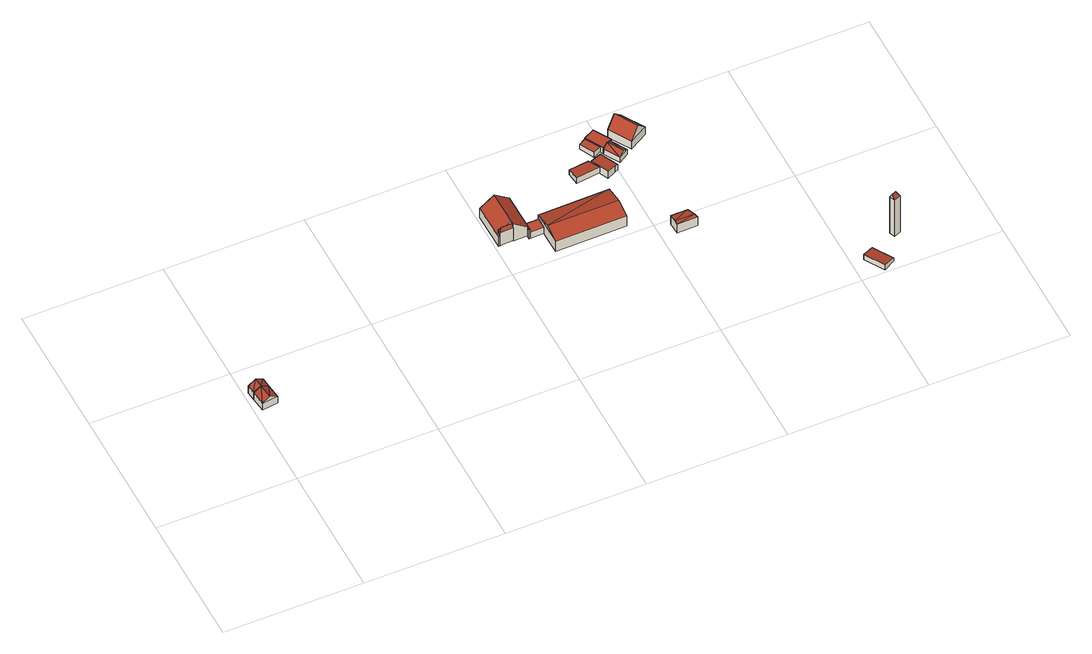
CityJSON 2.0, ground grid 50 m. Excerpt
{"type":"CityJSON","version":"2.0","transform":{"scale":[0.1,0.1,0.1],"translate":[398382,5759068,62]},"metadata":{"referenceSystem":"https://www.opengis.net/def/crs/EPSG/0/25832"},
"CityObjects":{
"building1":{"type":"Building","attributes":{"Gemeindeschluessel":"05515000","Geometrietyp2DReferenz":"3000","function":"51009_1610","roofType":"3100","measuredHeight":4.84},"geometry":[{"type":"Solid","lod":"2","boundaries":[[[[0,1,2,3]],[[4,5,1,0]],[[6,7,5,4]],[[3,2,7,6]],[[0,8,4]],[[6,9,3]],[[8,0,3]],[[3,9,8]],[[4,8,9]],[[9,6,4]],[[1,5,7,2]]]],"semantics":{"surfaces":[{"type":"WallSurface"},{"type":"RoofSurface"},{"type":"GroundSurface"}],"values":[[0,0,0,0,0,0,1,1,1,1,2]]}}]},
"building2":{"type":"Building","attributes":{"Gemeindeschluessel":"05515000","Geometrietyp2DReferenz":"3000","function":"31001_1310","roofType":"3100","measuredHeight":4.83},"geometry":[{"type":"Solid","lod":"2","boundaries":[[[[3,2,10,11]],[[6,7,2,3]],[[12,13,7,6]],[[11,10,13,12]],[[3,14,6]],[[12,15,11]],[[14,3,11]],[[11,15,14]],[[6,14,15]],[[15,12,6]],[[2,7,13,10]]]],"semantics":{"surfaces":[{"type":"WallSurface"},{"type":"RoofSurface"},{"type":"GroundSurface"}],"values":[[0,0,0,0,0,0,1,1,1,1,2]]}}]},
"building3":{"type":"Building","attributes":{"Gemeindeschluessel":"05515000","Geometrietyp2DReferenz":"3000","function":"51009_1610","roofType":"5000","measuredHeight":7.59},"geometry":[{"type":"Solid","lod":"2","boundaries":[[[[16,17,18,19]],[[20,21,17,16]],[[22,23,21,20]],[[19,18,23,22]],[[22,20,24]],[[24,20,16,25]],[[16,19,25]],[[25,19,22,24]],[[17,21,23,18]]]],"semantics":{"surfaces":[{"type":"WallSurface"},{"type":"RoofSurface"},{"type":"GroundSurface"}],"values":[[0,0,0,0,0,1,1,1,2]]}}]},
"building4":{"type":"Building","attributes":{"Gemeindeschluessel":"05515000","Geometrietyp2DReferenz":"3000","function":"31001_1000"},"address":[{"country":"Germany","locality":"Münster","thoroughfareNumber":"85a","thoroughfareName":"Hohenholter Straße"}],"children":["building4-1","building4-2"]},
"building4-1":{"type":"BuildingPart","attributes":{"roofType":"3100","measuredHeight":8.12},"parents":["building4"],"geometry":[{"type":"Solid","lod":"2","boundaries":[[[[26,27,28,29,30]],[[31,32,27,26]],[[33,34,32,31]],[[35,36,34,33]],[[37,38,36,35]],[[39,40,38,37]],[[41,42,40,39]],[[43,44,42,41]],[[45,46,44,43]],[[47,48,46,45]],[[49,50,48,47]],[[51,52,53,50,49]],[[45,43,41,39,37,35,33,47]],[[31,26,30,51,49,47,33]],[[27,32,34,36,38,40,42,44,46,48,50,53,28]],[[29,52,51,30]],[[28,53,52,29]]]],"semantics":{"surfaces":[{"type":"WallSurface"},{"type":"RoofSurface"},{"type":"GroundSurface"},{"type":"ClosureSurface"}],"values":[[0,0,0,0,0,0,0,0,0,0,0,0,1,1,2,0,3]]}}]},
"building4-2":{"type":"BuildingPart","attributes":{"roofType":"1000","measuredHeight":2.97},"parents":["building4"],"geometry":[{"type":"Solid","lod":"2","boundaries":[[[[54,55,56,57]],[[29,28,55,54]],[[57,56,53,52]],[[29,54,57,52]],[[55,28,53,56]],[[28,29,52,53]]]],"semantics":{"surfaces":[{"type":"WallSurface"},{"type":"RoofSurface"},{"type":"GroundSurface"},{"type":"ClosureSurface"}],"values":[[0,0,0,1,2,3]]}}]},
"building5":{"type":"Building","attributes":{"Gemeindeschluessel":"05515000","Geometrietyp2DReferenz":"3000","function":"31001_2700","roofType":"5000","measuredHeight":6.65},"geometry":[{"type":"Solid","lod":"2","boundaries":[[[[58,59,60,61]],[[62,63,59,58]],[[64,65,63,62]],[[61,60,65,64]],[[62,66,67,64]],[[67,66,58]],[[58,61,67]],[[58,66,62]],[[64,67,61]],[[59,63,65,60]]]],"semantics":{"surfaces":[{"type":"WallSurface"},{"type":"RoofSurface"},{"type":"GroundSurface"}],"values":[[0,0,0,0,1,1,1,0,0,2]]}}]},
"building6":{"type":"Building","attributes":{"Gemeindeschluessel":"05515000","Geometrietyp2DReferenz":"3000","function":"51009_1611","roofType":"2100","measuredHeight":2.54},"geometry":[{"type":"Solid","lod":"2","boundaries":[[[[68,69,70,71]],[[72,73,69,68]],[[74,75,73,72]],[[76,77,75,74]],[[71,70,77,76]],[[74,72,68,71,76]],[[69,73,75,77,70]]]],"semantics":{"surfaces":[{"type":"WallSurface"},{"type":"RoofSurface"},{"type":"GroundSurface"}],"values":[[0,0,0,0,0,1,2]]}}]},
"building7":{"type":"Building","attributes":{"Gemeindeschluessel":"05515000","Geometrietyp2DReferenz":"3000","function":"31001_2700","roofType":"2100","measuredHeight":3.26},"geometry":[{"type":"Solid","lod":"2","boundaries":[[[[78,79,80,81]],[[82,83,79,78]],[[84,85,83,82]],[[86,87,85,84]],[[81,80,87,86]],[[84,82,78,81,86]],[[79,83,85,87,80]]]],"semantics":{"surfaces":[{"type":"WallSurface"},{"type":"RoofSurface"},{"type":"GroundSurface"}],"values":[[0,0,0,0,0,1,2]]}}]},
"building8":{"type":"Building","attributes":{"Gemeindeschluessel":"05515000","Geometrietyp2DReferenz":"3000","function":"31001_2460","roofType":"1000","measuredHeight":2.3},"geometry":[{"type":"Solid","lod":"2","boundaries":[[[[88,89,90,91]],[[92,93,89,88]],[[94,95,93,92]],[[91,90,95,94]],[[92,88,91,94]],[[89,93,95,90]]]],"semantics":{"surfaces":[{"type":"WallSurface"},{"type":"RoofSurface"},{"type":"GroundSurface"}],"values":[[0,0,0,0,1,2]]}}]},
"building9":{"type":"Building","attributes":{"Gemeindeschluessel":"05515000","Geometrietyp2DReferenz":"3000","function":"31001_2700","roofType":"3100","measuredHeight":4.32},"geometry":[{"type":"Solid","lod":"2","boundaries":[[[[96,97,98,99]],[[100,101,97,96]],[[102,103,101,100]],[[99,98,103,102]],[[96,104,100]],[[102,105,99]],[[96,99,105]],[[105,104,96]],[[104,105,102]],[[102,100,104]],[[97,101,103,98]]]],"semantics":{"surfaces":[{"type":"WallSurface"},{"type":"RoofSurface"},{"type":"GroundSurface"}],"values":[[0,0,0,0,0,0,1,1,1,1,2]]}}]},
"building10":{"type":"Building","attributes":{"Gemeindeschluessel":"05515000","Geometrietyp2DReferenz":"3000","function":"51009_1611","roofType":"1000","measuredHeight":2.8},"geometry":[{"type":"Solid","lod":"2","boundaries":[[[[106,107,108,109]],[[110,111,107,106]],[[112,113,111,110]],[[114,115,113,112]],[[116,117,115,114]],[[118,119,117,116]],[[109,108,119,118]],[[116,114,112,110,106,109,118]],[[107,111,113,115,117,119,108]]]],"semantics":{"surfaces":[{"type":"WallSurface"},{"type":"RoofSurface"},{"type":"GroundSurface"}],"values":[[0,0,0,0,0,0,0,1,2]]}}]},
"building11":{"type":"Building","attributes":{"Gemeindeschluessel":"05515000","Geometrietyp2DReferenz":"3000","function":"31001_1310","roofType":"3100","measuredHeight":3.71},"geometry":[{"type":"Solid","lod":"2","boundaries":[[[[120,121,122,123]],[[124,125,121,120]],[[126,127,125,124]],[[123,122,127,126]],[[120,128,124]],[[126,129,123]],[[128,120,123]],[[123,129,128]],[[124,128,129]],[[129,126,124]],[[121,125,127,122]]]],"semantics":{"surfaces":[{"type":"WallSurface"},{"type":"RoofSurface"},{"type":"GroundSurface"}],"values":[[0,0,0,0,0,0,1,1,1,1,2]]}}]},
"building12":{"type":"Building","attributes":{"Gemeindeschluessel":"05515000","Geometrietyp2DReferenz":"3000","function":"31001_1000","roofType":"3100","measuredHeight":7.97},"address":[{"country":"Germany","locality":"Münster","thoroughfareNumber":"85","thoroughfareName":"Hohenholter Straße"}],"geometry":[{"type":"Solid","lod":"2","boundaries":[[[[130,131,132,133]],[[134,135,131,130]],[[136,137,135,134]],[[133,132,137,136]],[[130,138,134]],[[136,139,133]],[[133,139,138,130]],[[134,138,139,136]],[[131,135,137,132]]]],"semantics":{"surfaces":[{"type":"WallSurface"},{"type":"RoofSurface"},{"type":"GroundSurface"}],"values":[[0,0,0,0,0,0,1,1,2]]}}]},
"building13":{"type":"Building","attributes":{"Gemeindeschluessel":"05515000","Geometrietyp2DReferenz":"3000","function":"31001_1000","roofType":"2100","measuredHeight":2.44},"address":[{"country":"Germany","locality":"Münster","thoroughfareNumber":"81","thoroughfareName":"Hohenholter Straße"}],"geometry":[{"type":"Solid","lod":"2","boundaries":[[[[140,141,142,143]],[[144,145,141,140]],[[146,147,145,144]],[[143,142,147,146]],[[144,140,143,146]],[[141,145,147,142]]]],"semantics":{"surfaces":[{"type":"WallSurface"},{"type":"RoofSurface"},{"type":"GroundSurface"}],"values":[[0,0,0,0,1,2]]}}]},
"building14":{"type":"Building","attributes":{"Gemeindeschluessel":"05515000","Geometrietyp2DReferenz":"3000","function":"31001_2500","roofType":"5000","measuredHeight":19.14},"address":[{"country":"Germany","locality":"Münster","thoroughfareNumber":"81a","thoroughfareName":"Hohenholter Straße"}],"geometry":[{"type":"Solid","lod":"2","boundaries":[[[[148,149,150,151]],[[152,153,149,148]],[[154,155,153,152]],[[151,150,155,154]],[[156,154,152,157]],[[152,148,157]],[[157,148,151,156]],[[151,154,156]],[[149,153,155,150]]]],"semantics":{"surfaces":[{"type":"WallSurface"},{"type":"RoofSurface"},{"type":"GroundSurface"}],"values":[[0,0,0,0,1,0,1,1,2]]}}]}
},
"vertices":[
[75,301,60],[75,301,29],[68,355,29],[68,355,60],[19,294,60],[19,294,29],[13,349,60],[13,349,29],[47,297,77],[41,352,77],
[65,389,29],[65,389,60],[9,382,60],[9,382,29],[41,352,78],[37,386,78],
[1012,631,83],[1012,631,24],[1012,617,24],[1012,617,83],[1057,631,83],[1057,631,24],[1058,618,83],[1058,618,24],[1057,625,100],[1019,624,99],
[1108,604,66],[1108,604,22],[1112,604,22],[1112,604,52],[1112,604,64],[1108,618,66],[1108,618,22],[1059,618,103],[1059,618,22],[1058,618,102],[1058,618,22],[1057,631,102],[1057,631,22],[1012,631,68],[1012,631,22],[1012,617,68],[1012,617,22],[1006,617,64],[1006,617,22],[1005,757,64],[1005,757,22],[1058,758,103],[1058,758,22],[1110,758,64],[1110,758,22],[1111,644,64],[1111,644,52],[1111,644,22],
[1161,605,52],[1161,605,22],[1161,645,22],[1161,645,52],
[1414,650,69],[1414,650,20],[1161,647,20],[1161,647,69],[1415,522,69],[1415,522,20],[1162,520,69],[1162,520,20],[1414,579,87],[1161,577,87],
[1344,803,42],[1344,803,20],[1349,758,20],[1349,758,46],[1416,811,42],[1416,811,20],[1421,801,43],[1421,801,20],[1437,768,46],[1437,768,20],
[1421,801,49],[1421,801,16],[1451,737,16],[1451,737,49],[1463,821,43],[1463,821,16],[1494,757,43],[1494,757,16],[1484,753,44],[1484,753,16],
[1477,852,40],[1477,852,17],[1448,904,17],[1448,904,40],[1450,838,40],[1450,838,17],[1422,890,40],[1422,890,17],
[1552,435,49],[1552,435,10],[1626,436,10],[1626,436,49],[1551,479,49],[1551,479,10],[1610,480,49],[1610,480,10],[1552,449,53],[1621,450,53],
[1477,852,44],[1477,852,16],[1482,840,16],[1482,840,44],[1448,904,44],[1448,904,16],[1486,924,44],[1486,924,16],[1522,864,44],[1522,864,16],[1520,863,44],[1520,863,16],[1484,842,44],[1484,842,16],
[1552,807,37],[1552,807,14],[1520,863,14],[1520,863,37],[1517,785,37],[1517,785,14],[1484,842,37],[1484,842,14],[1534,796,51],[1502,852,51],
[1526,898,53],[1526,898,17],[1574,819,17],[1574,819,53],[1590,937,53],[1590,937,17],[1639,857,53],[1639,857,17],[1558,917,96],[1606,838,96],
[2087,8,30],[2087,8,5],[2128,33,5],[2128,33,19],[2044,79,30],[2044,79,5],[2085,104,19],[2085,104,5],
[2173,121,184],[2173,121,12],[2198,131,12],[2198,131,184],[2165,141,184],[2165,141,12],[2190,152,184],[2190,152,12],[2184,137,204],[2169,131,204]
]}
